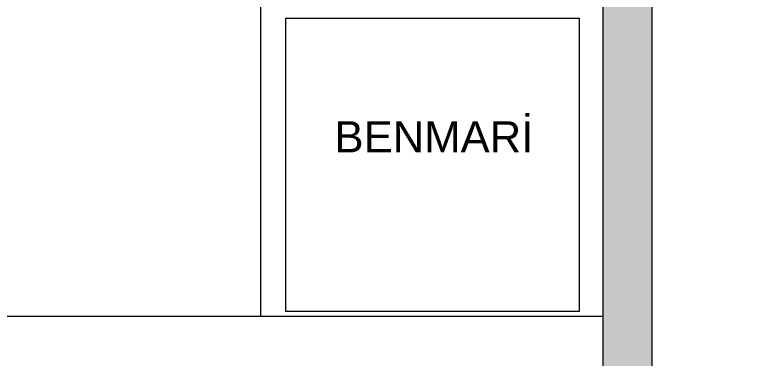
# Model space of a CAD drawing. Header units: millimetres. Extents: x 567392 to 582402, y 4512800 to 4518063.
# Drawn here: x 569360.6 to 569512.9, y 4513695.8 to 4513766 of the extents above; entities that cross this region are included whole.
import ezdxf

# ---------------------------------------------------------------- set-up
doc = ezdxf.new("R2010")
doc.units = ezdxf.units.MM
doc.layers.add('tefriş', color=251, linetype='Continuous', lineweight=13)
doc.layers.add('Yazi', color=95, linetype='Continuous', lineweight=13)
doc.styles.get("Standard").update_dxf_attribs({"font": 'Arial.ttf'})

msp = doc.modelspace()

# ---------------------------------------------------------------- hatches: boundary and pattern name
at = {"layer": 'tefriş'}
h = msp.add_hatch(dxfattribs=at)
h.set_pattern_fill('AR-RSHKE', color=34, scale=0.01)
h.set_pattern_definition([(0, (493707.9854, 4493135.302), (6.477, 3.048), [1.524, -1.27, 1.778, -0.762, 2.286, -1.016]), (0, (493709.5094, 4493135.429), (6.477, 3.048), [1.27, -4.826, 1.016, -1.524]), (0, (493712.5574, 4493135.1115), (6.477, 3.048), [0.762, -7.874]), (90, (493707.9854, 4493135.302), (-2.159, 3.048), [2.921, -9.271]), (90, (493709.5094, 4493135.302), (-2.159, 3.048), [2.8575, -9.3345]), (90, (493710.7794, 4493135.302), (-2.159, 3.048), [2.667, -9.525]), (90, (493712.5574, 4493135.1115), (-2.159, 3.048), [2.921, -9.271]), (90, (493713.3194, 4493135.1115), (-2.159, 3.048), [2.921, -9.271]), (90, (493715.6054, 4493135.302), (-2.159, 3.048), [2.794, -9.398])])
h.paths.add_polyline_path([(569480.802, 4513949.643), (569490.802, 4513949.643), (569490.802, 4514106.639), (569480.802, 4514106.639)])
h.paths.add_polyline_path([(569480.802, 4513766.643), (569490.802, 4513766.643), (569490.802, 4513949.643), (569480.802, 4513949.643)])
h.paths.add_polyline_path([(569490.802, 4513766.643), (569480.802, 4513766.643), (569480.802, 4513624.399), (569490.802, 4513624.399), (569490.802, 4513704.399)])
h.paths.add_polyline_path([(569480.802, 4514106.639), (569490.802, 4514106.639, -0.1883199), (569512.947, 4514176.489), (569505.798, 4514183.559, 0.1891226)])
h.paths.add_polyline_path([(569281.79, 4513654.181), (569281.79, 4513674.72), (569261.182, 4513674.72), (569261.182, 4513654.181)], flags=9)
h.paths.add_polyline_path([(569351.777, 4513636.351), (569380.086, 4513636.351), (569380.086, 4513656.958), (569351.777, 4513656.958)], flags=9)
h.paths.add_polyline_path([(569288.994, 4513670.91), (569328.953, 4513670.91), (569328.953, 4513691.517), (569288.994, 4513691.517)], flags=9)
h.paths.add_polyline_path([(569363.719, 4513666.382), (569384.258, 4513666.382), (569384.258, 4513686.989), (569363.719, 4513686.989)], flags=9)
h.paths.add_polyline_path([(569412.409, 4513667.697), (569452.368, 4513667.697), (569452.368, 4513688.304), (569412.409, 4513688.304)], flags=9)

# ---------------------------------------------------------------- linework, layer by layer
for p, q in [((569410.802, 4514106.639), (569410.802, 4513704.399)), ((569480.802, 4514106.639), (569480.802, 4513624.399)), ((569490.802, 4514106.639), (569490.802, 4513704.399)), ((569240.802, 4513704.399), (569480.802, 4513704.399)), ((569490.802, 4513704.399), (569490.802, 4513624.399))]:
    msp.add_line(p, q, dxfattribs=at)
msp.add_lwpolyline([(569415.967, 4513765.312), (569475.967, 4513765.312), (569475.967, 4513705.312), (569415.967, 4513705.312)], close=True, dxfattribs=at)

# ---------------------------------------------------------------- texts
at = {"layer": 'Yazi', "lineweight": 25, "insert": (569466.583, 4513737.854), "char_height": 6.389, "attachment_point": 9}
msp.add_mtext_dynamic_manual_height_columns('BENMARİ', width=53.44413, gutter_width=58.688, heights=[0], dxfattribs=at)

doc.saveas('drawing.dxf')
